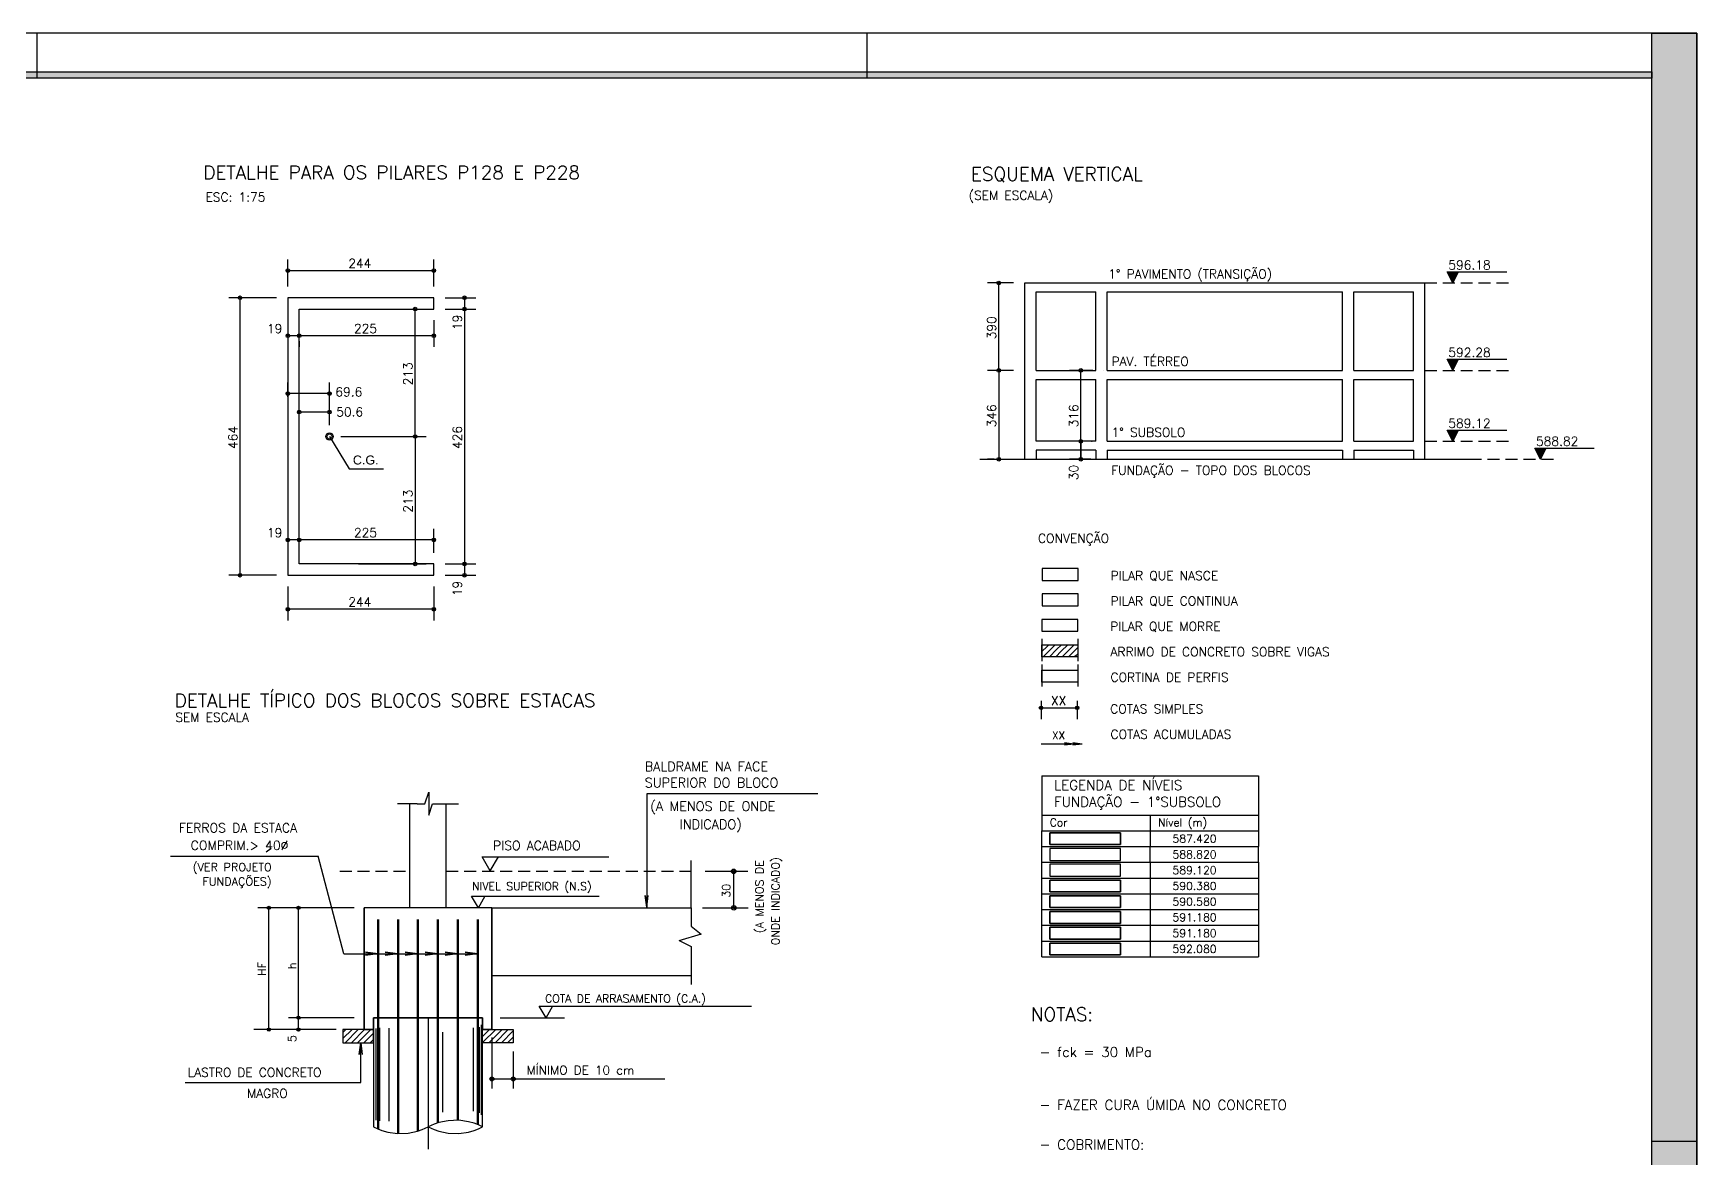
# Model space of a CAD drawing. Extents: x -9640 to 3028, y -572 to 5735.
# Drawn here: x 247 to 3028, y 3855 to 5735 of the extents above; entities that cross this region are included whole.
import ezdxf

# ---------------------------------------------------------------- set-up
doc = ezdxf.new("R2010")
doc.units = 0
doc.header["$LTSCALE"] = 100
doc.header["$MEASUREMENT"] = 0
doc.linetypes.add('ESTILO_TQS_0002', pattern=[0.3, 0.2, -0.1])
doc.linetypes.add('ESTILO_TQS_0004', pattern=[2.4, 1.5, 0.2, 0.15, -0.2, 0.15, -0.2])
doc.layers.get('0').update_dxf_attribs({"color": 245, "linetype": 'CONTINUOUS'})
for name, color, linetype in [('01', 7, 'CONTINUOUS'), ('100', 7, 'CONTINUOUS'), ('104', 5, 'CONTINUOUS'), ('120', 7, 'CONTINUOUS'), ('153', 7, 'CONTINUOUS'), ('16', 5, 'CONTINUOUS'), ('18', 4, 'CONTINUOUS'), ('2', 5, 'CONTINUOUS'), ('200', 7, 'ESTILO_TQS_0002'), ('205', 5, 'ESTILO_TQS_0004'), ('21', 1, 'CONTINUOUS'), ('210', 7, 'ESTILO_TQS_0002'), ('220', 3, 'CONTINUOUS'), ('221', 102, 'CONTINUOUS'), ('226', 9, 'CONTINUOUS'), ('235', 7, 'CONTINUOUS'), ('240', 43, 'CONTINUOUS'), ('241', 4, 'CONTINUOUS'), ('243', 9, 'CONTINUOUS'), ('244', 6, 'CONTINUOUS'), ('246', 3, 'CONTINUOUS'), ('247', 10, 'CONTINUOUS'), ('251', 5, 'CONTINUOUS'), ('3', 1, 'CONTINUOUS'), ('4', 3, 'CONTINUOUS')]:
    doc.layers.add(name, color=color, linetype=linetype)
doc.styles.get("Standard").update_dxf_attribs({"font": 'ROMANS.SHX'})
doc.styles.add('TQS_ARIAL', font='arial.ttf')

# ---------------------------------------------------------------- blocks, each defined once
blk = doc.blocks.new('_COTAZ')
for p, q in [((0.25, 0.5), (-2.4, 0.5)), ((0, 0), (-0.250001, 0.5)), ((-0.227705, 0.455408), (0.227705, 0.455408)), ((-0.205409, 0.410817), (0.205409, 0.410817)), ((-0.183113, 0.366225), (0.183113, 0.366225)), ((-0.160818, 0.321634), (0.160817, 0.321634)), ((-0.138522, 0.277043), (0.138521, 0.277042)), ((-0.116226, 0.232451), (0.116226, 0.232451)), ((-0.09393, 0.18786), (0.09393, 0.18786)), ((-0.071634, 0.143268), (0.071634, 0.143269)), ((-0.049338, 0.098677), (0.049338, 0.098677)), ((-0.027043, 0.054086), (0.027042, 0.054086)), ((0, 0), (0.25, 0.5))]:
    blk.add_line(p, q)
blk = doc.blocks.new('_H0B108D4A6C-015')
for p, q in [((6630.446709, 2840.354362), (6631.138004, 2841.045657)), ((6630.446709, 2826.212226), (6641.744606, 2837.510123)), ((6631.138004, 2841.045657), (6631.368435, 2841.276088)), ((6632.989, 2814.612382), (6652.351207, 2833.974589)), ((6641.744606, 2837.510123), (6645.510571, 2841.276088)), ((6647.131136, 2814.612382), (6662.957809, 2830.439055)), ((6652.351207, 2833.974589), (6659.652707, 2841.276088)), ((6661.273271, 2814.612382), (6673.564411, 2826.903521)), ((6662.957809, 2830.439055), (6673.794842, 2841.276088)), ((6673.564411, 2826.903521), (6687.936978, 2841.276088)), ((6675.415407, 2814.612382), (6684.171012, 2823.367987)), ((6684.171012, 2823.367987), (6702.079113, 2841.276088)), ((6689.557542, 2814.612382), (6694.777614, 2819.832453)), ((6694.777614, 2819.832453), (6710.437829, 2835.492668)), ((6705.384216, 2816.296919), (6710.437829, 2821.350533)), ((6703.699678, 2814.612382), (6705.384216, 2816.296919))]:
    blk.add_line(p, q)

msp = doc.modelspace()

# ---------------------------------------------------------------- linework, layer by layer
for p, q in [((252.924399, 5735.409286), (252.924399, 5660.409286)), ((1640.424399, 5735.409286), (1640.424399, 5660.409286)), ((1904.543176, 5317.939065), (2023.293176, 5317.939065)), ((1904.543176, 5302.939065), (1904.543176, 5317.939065)), ((2023.293176, 5317.939065), (2435.793176, 5317.939065)), ((2435.793176, 5317.939065), (2573.293176, 5317.939065)), ((2573.293176, 5302.939065), (2573.293176, 5317.939065)), ((1904.543176, 5156.687967), (1904.543176, 5302.939065)), ((1923.293176, 5302.939065), (2023.293176, 5302.939065)), ((1923.293176, 5171.689066), (1923.293176, 5302.939065)), ((2023.293176, 5171.689066), (2023.293176, 5302.939065)), ((2023.293176, 5171.689066), (2023.293176, 5302.939065)), ((2042.043176, 5302.939065), (2435.793176, 5302.939065)), ((2042.043176, 5171.689066), (2042.043176, 5302.939065)), ((2435.793176, 5171.689066), (2435.793176, 5302.939065)), ((2454.543176, 5302.939065), (2554.543176, 5302.939065)), ((2454.543176, 5171.689066), (2454.543176, 5302.939065)), ((2454.543176, 5171.689066), (2454.543176, 5302.939065)), ((2554.543176, 5171.689066), (2554.543176, 5302.939065)), ((2573.293176, 5156.687967), (2573.293176, 5302.939065)), ((1904.543176, 5023.188974), (1904.543176, 5156.687967)), ((1904.543176, 5053.187963), (1904.543176, 5156.687967)), ((1923.293176, 5171.687967), (2023.293176, 5171.687967)), ((1923.293176, 5156.687967), (2023.293176, 5156.687967)), ((1923.293176, 5053.187963), (1923.293176, 5156.687967)), ((2023.293176, 5053.187963), (2023.293176, 5156.687967)), ((2023.293176, 5053.187963), (2023.293176, 5156.687967)), ((2042.043176, 5171.687967), (2435.793176, 5171.687967)), ((2042.043176, 5156.687967), (2435.793176, 5156.687967)), ((2042.043176, 5053.188974), (2042.043176, 5156.687967)), ((2435.793176, 5053.188974), (2435.793176, 5156.687967)), ((2454.543176, 5171.687967), (2554.543176, 5171.687967)), ((2454.543176, 5156.687967), (2554.543176, 5156.687967)), ((2454.543176, 5053.188974), (2454.543176, 5156.687967)), ((2454.543176, 5053.187963), (2454.543176, 5156.687967)), ((2554.543176, 5053.187963), (2554.543176, 5156.687967)), ((2573.293176, 5023.188974), (2573.293176, 5156.687967)), ((2573.293176, 5053.187963), (2573.293176, 5156.687967)), ((2023.293176, 5053.187963), (1923.293176, 5053.187963)), ((2023.293176, 5038.188974), (1923.293176, 5038.188974)), ((1923.293176, 5038.188974), (1923.293176, 5023.188974)), ((2023.293176, 5038.188974), (2023.293176, 5023.188974)), ((2042.043176, 5053.188974), (2435.793176, 5053.188974)), ((2042.043176, 5038.188974), (2435.793176, 5038.188974)), ((2042.043176, 5038.188974), (2042.043176, 5023.188974)), ((2435.793176, 5038.188974), (2435.793176, 5023.188974)), ((2454.543176, 5053.187963), (2554.543176, 5053.187963)), ((2454.543176, 5038.188974), (2454.543176, 5023.188974)), ((2454.543176, 5038.188974), (2554.543176, 5038.188974)), ((2554.543176, 5038.188974), (2554.543176, 5023.188974)), ((1829.543176, 5023.188974), (2648.293176, 5023.188974)), ((1933.116986, 4494.032155), (1933.116986, 4401.894655)), ((1933.116986, 4494.032155), (2295.085736, 4494.032155)), ((2295.085736, 4494.032155), (2295.085736, 4428.219655)), ((901.564947, 4447.267144), (907.933291, 4466.372252)), ((907.933291, 4466.372252), (907.933291, 4428.162037)), ((888.828183, 4447.267144), (855.667546, 4447.267144)), ((876.489065, 4273.218599), (876.489065, 4447.267144)), ((888.828183, 4447.267144), (901.564947, 4447.267144)), ((907.933291, 4428.162037), (914.301674, 4447.267144)), ((914.301674, 4447.267144), (927.038399, 4447.267144)), ((927.038399, 4447.267144), (957.70325, 4447.267144)), ((937.411232, 4273.218599), (937.411232, 4447.267144)), ((1933.116986, 4428.219655), (2295.085736, 4428.219655)), ((2114.101361, 4428.219655), (2114.101361, 4401.894655)), ((2295.085736, 4428.219655), (2295.085736, 4401.894655)), ((1933.116986, 4401.894655), (2295.085736, 4401.894655)), ((1933.116986, 4375.569655), (1933.116986, 4401.894655)), ((2114.101361, 4401.894655), (2114.101361, 4375.569655)), ((2295.085736, 4401.894655), (2295.085736, 4375.569655)), ((1933.116986, 4375.569655), (2295.085736, 4375.569655)), ((1933.116986, 4349.244655), (1933.116986, 4375.569655)), ((2114.101361, 4349.244655), (2114.101361, 4375.569655)), ((2295.085736, 4349.244655), (2295.085736, 4375.569655)), ((1010.97633, 4334.764696), (997.349862, 4358.36538)), ((997.349862, 4358.36538), (1208.965357, 4358.36538)), ((1010.97633, 4334.764696), (1024.748358, 4358.618457)), ((1347.024646, 4289.657138), (1347.024646, 4352.245825)), ((1933.116986, 4349.244655), (2295.085736, 4349.244655)), ((1933.116986, 4322.919655), (1933.116986, 4349.244655)), ((1933.116986, 4349.244655), (2295.085736, 4349.244655)), ((2114.101361, 4349.244655), (2114.101361, 4322.919655)), ((2295.085736, 4349.244655), (2295.085736, 4322.919655)), ((1370.182659, 4334.330333), (1441.74877, 4334.330333)), ((1418.07849, 4273.218599), (1418.07849, 4334.330333)), ((1933.116986, 4296.594655), (1933.116986, 4322.919655)), ((1933.116986, 4322.919655), (2295.085736, 4322.919655)), ((2114.101361, 4322.919655), (2114.101361, 4296.594655)), ((2295.085736, 4322.919655), (2295.085736, 4296.594655)), ((991.0475, 4273.218599), (979.753908, 4292.778804)), ((979.753908, 4292.778804), (1192.701347, 4292.778804)), ((991.0475, 4273.218599), (1002.461731, 4292.988554)), ((1347.024646, 4273.218599), (1347.024646, 4289.657138)), ((1933.116986, 4296.594655), (2295.085736, 4296.594655)), ((1933.116986, 4296.594655), (2295.085736, 4296.594655)), ((1933.116986, 4296.594655), (1933.116986, 4296.594655)), ((1933.116986, 4296.594655), (2295.085736, 4296.594655)), ((1933.116986, 4270.269655), (1933.116986, 4296.594655)), ((2114.101361, 4296.594655), (2114.101361, 4296.594655)), ((2114.101361, 4296.594655), (2114.101361, 4270.269655)), ((2295.085736, 4296.594655), (2295.085736, 4296.594655)), ((2295.085736, 4296.594655), (2295.085736, 4270.269655)), ((783.636763, 4273.218599), (622.058905, 4273.218599)), ((640.673168, 4069.664914), (640.673168, 4273.218599)), ((690.218065, 4089.429385), (690.218065, 4273.218599)), ((1013.599049, 4273.218599), (1347.024646, 4273.218599)), ((1347.024646, 4273.218599), (1347.024646, 4242.507937)), ((1365.921376, 4273.218599), (1441.830027, 4273.218599)), ((1933.116986, 4270.269655), (2295.085736, 4270.269655)), ((1933.116986, 4270.269655), (2295.085736, 4270.269655)), ((1933.116986, 4270.269655), (1933.116986, 4270.269655)), ((1933.116986, 4270.269655), (2295.085736, 4270.269655)), ((1933.116986, 4270.269655), (2295.085736, 4270.269655)), ((1933.116986, 4270.269655), (1933.116986, 4270.269655)), ((1933.116986, 4270.269655), (2295.085736, 4270.269655)), ((1933.116986, 4191.294655), (1933.116986, 4270.269655)), ((2114.101361, 4270.269655), (2114.101361, 4270.269655)), ((2114.101361, 4270.269655), (2114.101361, 4270.269655)), ((2114.101361, 4270.269655), (2114.101361, 4191.294655)), ((2295.085736, 4270.269655), (2295.085736, 4270.269655)), ((2295.085736, 4270.269655), (2295.085736, 4270.269655)), ((2295.085736, 4270.269655), (2295.085736, 4191.294655)), ((1363.410307, 4229.176099), (1326.324548, 4218.211071)), ((1346.803943, 4242.465789), (1363.735231, 4229.307908)), ((1933.116986, 4243.944655), (2295.085736, 4243.944655)), ((1933.116986, 4243.944655), (2295.085736, 4243.944655)), ((1933.116986, 4243.944655), (1933.116986, 4243.944655)), ((2114.101361, 4243.944655), (2114.101361, 4243.944655)), ((2295.085736, 4243.944655), (2295.085736, 4243.944655)), ((1326.868642, 4218.385794), (1347.024646, 4208.517001)), ((1347.024646, 4208.517001), (1347.024646, 4144.922365)), ((1933.116986, 4217.619655), (2295.085736, 4217.619655)), ((1933.116986, 4217.619655), (2295.085736, 4217.619655)), ((1933.116986, 4217.619655), (1933.116986, 4217.619655)), ((2114.101361, 4217.619655), (2114.101361, 4217.619655)), ((2295.085736, 4217.619655), (2295.085736, 4217.619655)), ((1933.116986, 4191.294655), (2295.085736, 4191.294655)), ((1933.116986, 4191.294655), (2295.085736, 4191.294655)), ((1933.116986, 4191.294655), (1933.116986, 4191.294655)), ((2114.101361, 4191.294655), (2114.101361, 4191.294655)), ((2295.085736, 4191.294655), (2295.085736, 4191.294655)), ((1013.599049, 4160.271948), (1347.024646, 4160.271948)), ((783.257732, 4089.429385), (673.55358, 4089.429385)), ((690.218065, 4069.664914), (690.218065, 4089.429385)), ((998.198198, 4089.429385), (815.702097, 4089.429385)), ((815.702097, 4089.429385), (815.702097, 3906.933283)), ((906.950148, 4089.429385), (906.950148, 3869.664659)), ((998.198198, 3906.933283), (998.198198, 4089.429385)), ((1027.257467, 4089.429385), (1134.820769, 4089.429385)), ((1104.2014, 4089.429385), (1092.907808, 4108.990959)), ((1092.907808, 4108.990959), (1447.868406, 4108.990959)), ((1104.2014, 4089.429385), (1115.615631, 4109.20071)), ((753.324869, 4069.664914), (615.830947, 4069.664914)), ((815.702097, 4069.664914), (764.596006, 4069.664914)), ((764.596006, 4069.664914), (764.596006, 4047.609867)), ((764.596006, 4054.502079), (779.758841, 4069.664914)), ((764.596006, 4064.976362), (769.284557, 4069.664914)), ((768.17808, 4047.609867), (790.233126, 4069.664914)), ((778.652365, 4047.609867), (800.70741, 4069.664914)), ((789.126648, 4047.609867), (811.181694, 4069.664914)), ((799.600933, 4047.609867), (815.702097, 4063.711031)), ((815.702097, 4050.947365), (815.702097, 4069.664914)), ((815.702097, 4048.739004), (815.702097, 4069.664914)), ((820.000626, 3918.176386), (820.000626, 4071.173091)), ((826.108929, 3917.287815), (826.108929, 4072.586833)), ((841.99029, 3916.399419), (841.990465, 4072.115615)), ((931.782221, 3931.503293), (931.782046, 4065.516731)), ((982.807591, 3933.280259), (982.807591, 4072.586833)), ((992.637169, 3930.614896), (992.637169, 4073.529618)), ((996.269031, 3927.060787), (996.269031, 4077.771714)), ((998.198198, 4050.947365), (998.198198, 4069.664914)), ((998.198198, 4048.739004), (998.198198, 4069.664914)), ((998.198198, 4069.664914), (1049.304289, 4069.664914)), ((998.198198, 4047.778676), (1020.084435, 4069.664914)), ((998.198198, 4058.25296), (1009.610152, 4069.664914)), ((998.198198, 4068.727245), (999.135867, 4069.664914)), ((1008.503674, 4047.609867), (1030.558719, 4069.664914)), ((1018.977959, 4047.609867), (1041.033004, 4069.664914)), ((1029.452243, 4047.609867), (1049.304289, 4067.461914)), ((1049.304289, 4069.664914), (1049.304289, 4047.609867)), ((764.596006, 4047.609867), (815.702097, 4047.609867)), ((810.075217, 4047.609867), (815.702097, 4053.236747)), ((1049.304289, 4047.609867), (998.198198, 4047.609867)), ((1039.926528, 4047.609867), (1049.304289, 4056.987629)), ((815.702097, 3906.933283), (822.839901, 3903.585588)), ((822.839901, 3903.585588), (829.818718, 3900.949811)), ((829.818718, 3900.949811), (839.547788, 3898.231017)), ((839.547788, 3898.231017), (855.784978, 3895.963861)), ((855.784978, 3895.963861), (873.647372, 3896.577619)), ((873.647372, 3896.577619), (889.239432, 3899.820367)), ((889.239432, 3899.820367), (896.805727, 3902.376432)), ((896.805727, 3902.376432), (906.949974, 3906.933283)), ((917.094394, 3911.49022), (906.950148, 3906.933109)), ((906.950148, 3906.933458), (917.094394, 3902.376432)), ((924.660689, 3914.046112), (917.094394, 3911.49022)), ((917.094394, 3902.376432), (924.660689, 3899.820541)), ((940.252968, 3917.288686), (924.660689, 3914.046112)), ((924.660689, 3899.820541), (940.252968, 3896.577794)), ((958.115143, 3917.902619), (940.252968, 3917.288686)), ((940.252968, 3896.577794), (958.115143, 3895.964035)), ((974.352551, 3915.635636), (958.115143, 3917.902619)), ((958.115143, 3895.964035), (974.352551, 3898.231017)), ((984.081577, 3912.916667), (974.352551, 3915.635636)), ((974.352551, 3898.231017), (984.081577, 3900.949985)), ((991.060221, 3910.281066), (984.081577, 3912.916667)), ((984.081577, 3900.949985), (991.060221, 3903.585588)), ((998.198198, 3906.933109), (991.060221, 3910.281066)), ((991.060221, 3903.585588), (998.198198, 3906.933458)), ((2952.924399, 3882.909286), (3027.924399, 3882.909286))]:
    msp.add_line(p, q)
for points in [[(-9639.575601, -572.090714), (3027.924399, -572.090714), (3027.924399, 5735.409286), (-9639.575601, 5735.409286), (-9639.575601, -572.090714)], [(2952.924399, 5735.409286), (3027.924399, 5735.409286), (3027.924399, -572.090714), (2952.924399, -572.090714), (2952.924399, 5735.409286)], [(2952.924399, -497.090714), (2952.924399, -507.590714), (-9462.575601, -507.590714), (-9462.575601, 5670.909286), (2952.924399, 5670.909286), (2952.924399, 5660.409286), (-9452.075601, 5660.409286), (-9452.075601, -497.090714), (2952.924399, -497.090714)], [(-9452.075601, -497.090714), (2952.924399, -497.090714), (2952.924399, 5660.409286), (-9452.075601, 5660.409286), (-9452.075601, -497.090714)]]:
    msp.add_lwpolyline(points)
for centre, radius in [((1417.865293, 4334.205614), 3.784811), ((1417.865293, 4334.205614), 1.892406), ((640.673168, 4273.218599), 2.666317), ((640.673168, 4273.218599), 1.333159), ((690.218065, 4273.218599), 2.666317), ((690.218065, 4273.218599), 1.333159), ((1418.174962, 4273.218599), 3.784811), ((1418.174962, 4273.218599), 1.892406), ((690.218065, 4089.429385), 2.666317), ((690.218065, 4089.429385), 2.666317), ((690.218065, 4089.429385), 1.333159), ((690.218065, 4089.429385), 1.333159), ((640.673168, 4069.664914), 2.666317), ((640.673168, 4069.664914), 2.666317), ((640.673168, 4069.664914), 1.333159), ((640.673168, 4069.664914), 1.333159), ((690.218065, 4069.664914), 2.666317), ((690.218065, 4069.664914), 2.666317), ((690.218065, 4069.664914), 1.333159), ((690.218065, 4069.664914), 1.333159)]:
    msp.add_circle(centre, radius)
for points in [[(-9452.075601, 5660.409286), (-9462.575601, 5670.909286), (2952.924399, 5670.909286)], [(-9452.075601, 5660.409286), (2952.924399, 5670.909286), (2952.924399, 5660.409286)]]:
    msp.add_solid(points)
at = {"layer": '01'}
for p, q in [((1933.268534, 4713.023183), (1993.261874, 4713.023183)), ((1993.261874, 4693.025403), (1933.268534, 4693.025403)), ((1933.268534, 4670.525403), (1993.261874, 4670.525403)), ((1993.261874, 4650.527623), (1933.268534, 4650.527623))]:
    msp.add_line(p, q, dxfattribs=at)
for points in [[(1946.279486, 4326.21028), (2064.741986, 4326.21028), (2064.741986, 4345.95403), (1946.279486, 4345.95403), (1946.279486, 4326.21028)], [(800.301247, 4069.664914), (815.702097, 4069.664914), (815.702097, 4089.429385), (998.198198, 4089.429385), (998.198198, 4069.664914), (1013.599049, 4069.664914), (1013.599049, 4273.218599), (800.301247, 4273.218599), (800.301247, 4069.664914)], [(1946.279486, 4247.23528), (2064.741986, 4247.23528), (2064.741986, 4266.97903), (1946.279486, 4266.97903), (1946.279486, 4247.23528)], [(1946.279486, 4220.91028), (2064.741986, 4220.91028), (2064.741986, 4240.65403), (1946.279486, 4240.65403), (1946.279486, 4220.91028)]]:
    msp.add_lwpolyline(points, dxfattribs=at)
at = {"layer": '100'}
msp.add_lwpolyline([(1933.268534, 4670.525403), (1993.261874, 4670.525403), (1993.261874, 4650.527623), (1933.268534, 4650.527623), (1933.268534, 4670.525403)], dxfattribs=at)
at = {"layer": '104'}
msp.add_lwpolyline([(1946.279486, 4240.65403), (2064.741986, 4240.65403), (2064.741986, 4220.91028), (1946.279486, 4220.91028), (1946.279486, 4240.65403)], dxfattribs=at)
at = {"layer": '120'}
msp.add_lwpolyline([(800.301247, 4069.664914), (815.702097, 4069.664914), (815.702097, 4089.429385), (998.198198, 4089.429385), (998.198198, 4069.664914), (1013.599049, 4069.664914), (1013.599049, 4273.218599), (800.301247, 4273.218599), (800.301247, 4069.664914)], dxfattribs=at)
at = {"layer": '153'}
for p, q in [((742.098414, 5061.220754), (775.258674, 5007.193002)), ((775.258674, 5007.193002), (832.176464, 5007.193002))]:
    msp.add_line(p, q, dxfattribs=at)
at = {"layer": '18'}
for p, q in [((800.301247, 4069.664914), (800.301247, 4273.218599)), ((1013.599049, 4273.218599), (1013.599049, 4069.664914)), ((815.702097, 4069.664914), (815.702097, 4089.429385)), ((815.702097, 4089.429385), (998.198198, 4089.429385)), ((998.198198, 4089.429385), (998.198198, 4069.664914)), ((800.301247, 4069.664914), (815.702097, 4069.664914)), ((1013.599049, 4069.664914), (998.198198, 4069.664914))]:
    msp.add_line(p, q, dxfattribs=at)
at = {"layer": '2'}
for points in [[(916.532769, 4829.220754), (916.532769, 4848.220754), (691.532769, 4848.220754), (691.532769, 5274.220754), (916.532769, 5274.220754), (916.532769, 5293.220754), (672.532769, 5293.220754), (672.532769, 4829.220754), (916.532769, 4829.220754)], [(1933.81748, 4820.518743), (1993.81082, 4820.518743), (1993.81082, 4840.516523), (1933.81748, 4840.516523), (1933.81748, 4820.518743)]]:
    msp.add_lwpolyline(points, dxfattribs=at)
at = {"layer": '200'}
for p, q in [((2573.293176, 5317.939065), (2715.793176, 5317.939065)), ((2573.293176, 5171.687967), (2715.793176, 5171.687967)), ((2573.293176, 5053.188974), (2715.793176, 5053.188974)), ((2648.293176, 5023.188974), (2790.793176, 5023.188974))]:
    msp.add_line(p, q, dxfattribs=at)
at = {"layer": '205'}
for p, q in [((1933.268534, 4722.773183), (1933.268534, 4685.525403)), ((1993.261874, 4722.773183), (1993.261874, 4685.525403)), ((1933.268534, 4680.275403), (1933.268534, 4643.027623)), ((1993.261874, 4680.275403), (1993.261874, 4643.027623))]:
    msp.add_line(p, q, dxfattribs=at)
at = {"layer": '21'}
for p, q in [((2000.323904, 4546.947734), (1931.684963, 4546.947734)), ((1986.298385, 4546.947734), (1970.683128, 4549.003521)), ((1986.298385, 4546.947734), (1970.683128, 4544.891946)), ((2000.323904, 4546.947734), (1984.708648, 4549.003521)), ((2000.323904, 4546.947734), (1984.708648, 4544.891946))]:
    msp.add_line(p, q, dxfattribs=at)
at = {"layer": '210'}
for p, q in [((759.2104, 4334.330333), (876.489065, 4334.330333)), ((937.411232, 4334.330333), (1347.024646, 4334.330333))]:
    msp.add_line(p, q, dxfattribs=at)
at = {"layer": '220'}
for p, q in [((822.794501, 3903.60688), (822.794501, 4253.45413)), ((823.627726, 3903.28804), (823.627726, 4253.45413)), ((824.46095, 3902.973346), (824.46095, 4253.45413)), ((856.12347, 3895.975492), (856.12347, 4253.45413)), ((856.956694, 3896.00412), (856.956694, 4253.45413)), ((857.789919, 3896.03275), (857.789919, 4253.45413)), ((889.452439, 3899.892326), (889.452439, 4253.45413)), ((890.285663, 3900.173806), (890.285663, 4253.45413)), ((891.118887, 3900.455288), (891.118887, 4253.45413)), ((922.781408, 3913.411291), (922.781408, 4253.45413)), ((923.614632, 3913.692754), (923.614632, 4253.45413)), ((924.447856, 3913.974217), (924.447856, 4253.45413)), ((956.110376, 3917.833713), (956.110376, 4253.45413)), ((956.943601, 3917.862351), (956.943601, 4253.45413)), ((957.776825, 3917.89099), (957.776825, 4253.45413)), ((989.439345, 3910.893214), (989.439345, 4253.45413)), ((990.272569, 3910.578535), (990.272569, 4253.45413)), ((991.105794, 3910.259689), (991.105794, 4253.45413))]:
    msp.add_line(p, q, dxfattribs=at)
at = {"layer": '221', "color": 102}
for p, q in [((672.532769, 5311.970754), (672.532769, 5357.379215)), ((916.532769, 5311.970754), (916.532769, 5357.379215)), ((672.532769, 5338.629215), (916.532769, 5338.629215)), ((1885.793176, 5317.939065), (1842.278446, 5317.939065)), ((1861.028446, 5171.689066), (1861.028446, 5317.939065)), ((1904.543176, 5317.939065), (1904.543176, 5317.939065)), ((653.782769, 5293.220754), (573.829788, 5293.220754)), ((592.579788, 4829.220754), (592.579788, 5293.220754)), ((672.532769, 5293.220754), (672.532769, 5293.220754)), ((672.532769, 5293.220754), (672.532769, 5293.220754)), ((916.532769, 5293.220754), (916.532769, 5293.220754)), ((916.532769, 5293.220754), (916.532769, 5293.220754)), ((935.282769, 5293.220754), (986.541917, 5293.220754)), ((967.791917, 5293.220754), (967.791917, 5274.220754)), ((672.532769, 5260.479034), (672.532769, 5260.479034)), ((858.864519, 5274.220754), (858.864519, 5274.220754)), ((877.614519, 5274.220754), (903.952021, 5274.220754)), ((885.202021, 5061.220754), (885.202021, 5274.220754)), ((916.532769, 5274.220754), (916.532769, 5274.220754)), ((916.532769, 5274.220754), (916.532769, 5274.220754)), ((916.532769, 5274.220754), (916.532769, 5274.220754)), ((935.282769, 5274.220754), (986.541917, 5274.220754)), ((935.282769, 5274.220754), (986.541917, 5274.220754)), ((967.791917, 5274.220754), (967.791917, 4848.220754)), ((672.532769, 5241.729034), (672.532769, 5210.919899)), ((691.532769, 5229.669899), (672.532769, 5229.669899)), ((691.532769, 5239.149633), (691.532769, 5239.149633)), ((691.532769, 5239.149633), (691.532769, 5239.149633)), ((916.532769, 5229.669899), (691.532769, 5229.669899)), ((916.532769, 5255.470754), (916.532769, 5210.919899)), ((691.532769, 5220.399633), (691.532769, 5210.919899)), ((691.532769, 5220.399633), (691.532769, 5210.919899)), ((672.532769, 5127.496033), (672.532769, 5151.77648)), ((742.098414, 5079.970754), (742.098414, 5151.77648)), ((1867.043176, 5171.689066), (1842.278446, 5171.689066)), ((1885.793176, 5171.689066), (1842.278446, 5171.689066)), ((1861.028446, 5171.689066), (1861.028446, 5023.188974)), ((1885.793176, 5171.689066), (1885.793176, 5171.689066)), ((1904.543176, 5171.689066), (1904.543176, 5171.689066)), ((2018.208206, 5171.687967), (1979.543176, 5171.687967)), ((1998.293176, 5023.188974), (1998.293176, 5171.687967)), ((2036.958206, 5171.687967), (2036.958206, 5171.687967)), ((742.098414, 5133.02648), (672.532769, 5133.02648)), ((691.532769, 5079.970754), (691.532769, 5120.818855)), ((742.098414, 5079.970754), (742.098414, 5120.818855)), ((672.532769, 5108.746033), (672.532769, 5108.746033)), ((742.098414, 5102.068855), (691.532769, 5102.068855)), ((691.532769, 5061.220754), (691.532769, 5061.220754)), ((742.098414, 5061.220754), (742.098414, 5061.220754)), ((742.098414, 5061.220754), (742.098414, 5061.220754)), ((742.098414, 5061.220754), (742.098414, 5061.220754)), ((742.098414, 5061.220754), (742.098414, 5061.220754)), ((760.848414, 5061.220754), (903.952021, 5061.220754)), ((760.848414, 5061.220754), (903.952021, 5061.220754)), ((885.202021, 5061.220754), (885.202021, 4848.220754)), ((1997.361513, 5053.187963), (1997.361513, 5053.187963)), ((1998.293176, 5053.187963), (1998.293176, 5023.188974)), ((2016.111513, 5053.187963), (2017.043176, 5053.187963)), ((1853.100958, 5023.188974), (1842.278446, 5023.188974)), ((1871.850958, 5023.188974), (1871.850958, 5023.188974)), ((2014.698276, 5023.188974), (1979.543176, 5023.188974)), ((2014.698276, 5023.188974), (1979.543176, 5023.188974)), ((2033.448276, 5023.188974), (2033.448276, 5023.188974)), ((2033.448276, 5023.188974), (2033.448276, 5023.188974)), ((672.532769, 4920.506551), (672.532769, 4920.506551)), ((672.532769, 4901.756551), (672.532769, 4869.604453)), ((691.532769, 4902.759575), (691.532769, 4907.104453)), ((691.532769, 4902.759575), (691.532769, 4907.104453)), ((916.532769, 4866.970754), (916.532769, 4907.104453)), ((691.532769, 4888.354453), (672.532769, 4888.354453)), ((916.532769, 4888.354453), (691.532769, 4888.354453)), ((691.532769, 4884.009575), (691.532769, 4884.009575)), ((691.532769, 4884.009575), (691.532769, 4884.009575)), ((771.631934, 4848.220754), (771.631934, 4848.220754)), ((790.381934, 4848.220754), (903.952021, 4848.220754)), ((916.532769, 4848.220754), (916.532769, 4848.220754)), ((916.532769, 4848.220754), (916.532769, 4848.220754)), ((916.532769, 4848.220754), (916.532769, 4848.220754)), ((935.282769, 4848.220754), (986.541917, 4848.220754)), ((935.282769, 4848.220754), (986.541917, 4848.220754)), ((967.791917, 4848.220754), (967.791917, 4829.220754)), ((653.782769, 4829.220754), (573.829788, 4829.220754)), ((672.532769, 4829.220754), (672.532769, 4829.220754)), ((672.532769, 4829.220754), (672.532769, 4829.220754)), ((916.532769, 4829.220754), (916.532769, 4829.220754)), ((916.532769, 4829.220754), (916.532769, 4829.220754)), ((935.282769, 4829.220754), (986.541917, 4829.220754)), ((672.532769, 4810.470754), (672.532769, 4753.696427)), ((916.532769, 4810.470754), (916.532769, 4753.696427)), ((916.532769, 4772.446427), (672.532769, 4772.446427)), ((1931.684963, 4619.167273), (1931.684963, 4588.844093)), ((1992.164963, 4619.167273), (1992.164963, 4588.844093)), ((1931.684963, 4607.594093), (1992.164963, 4607.594093))]:
    msp.add_line(p, q, dxfattribs=at)
at = {"layer": '221'}
for p, q in [((636.44742, 4366.648711), (644.346946, 4373.161835)), ((476.355557, 4359.485783), (723.04325, 4359.485783)), ((766.271474, 4196.448224), (723.04325, 4359.485783)), ((1049.245897, 3987.123232), (1302.741059, 3987.123232))]:
    msp.add_line(p, q, dxfattribs=at)
at = {"layer": '221', "color": 241}
for p, q in [((1013.599049, 4056.386027), (1013.599049, 3971.362333)), ((1049.245897, 4033.133989), (1049.245897, 3971.362333)), ((1013.599049, 3987.123232), (1049.245897, 3987.123232))]:
    msp.add_line(p, q, dxfattribs=at)
at = {"layer": '221'}
for points in [[(1558.528752, 4463.937457), (1272.583486, 4463.937457), (1272.583486, 4274.364814), (1270.022817, 4293.815018), (1272.583486, 4274.364814), (1275.144153, 4293.815019)], [(766.271474, 4196.448224), (956.110376, 4196.448224), (935.457979, 4199.167164), (956.110376, 4196.448224), (935.457979, 4193.729286)], [(766.271474, 4196.448224), (922.781408, 4196.448224), (902.12901, 4199.167164), (922.781408, 4196.448224), (902.12901, 4193.729286)], [(766.271474, 4196.448224), (889.452439, 4196.448224), (868.800041, 4199.167164), (889.452439, 4196.448224), (868.800041, 4193.729286)], [(766.271474, 4196.448224), (856.12347, 4196.448224), (835.471073, 4199.167164), (856.12347, 4196.448224), (835.471073, 4193.729286)], [(766.271474, 4196.448224), (822.794501, 4196.448224), (802.142104, 4199.167164), (822.794501, 4196.448224), (802.142104, 4193.729286)], [(779.469447, 4196.448224), (989.439345, 4196.448224), (968.786948, 4199.167164), (989.439345, 4196.448224), (968.786948, 4193.729286)], [(500.62296, 3981.354144), (794.400309, 3981.354144), (794.400309, 4047.541747), (791.839638, 4028.091543), (794.400309, 4047.541747), (796.960974, 4028.091542)]]:
    msp.add_lwpolyline(points, dxfattribs=at)
at = {"layer": '221', "color": 102}
for centre, radius in [((672.532769, 5338.629215), 3), ((672.532769, 5338.629215), 1.5), ((916.532769, 5338.629215), 3), ((916.532769, 5338.629215), 1.5), ((1861.028446, 5317.939065), 3), ((1861.028446, 5317.939065), 1.5), ((592.579788, 5293.220754), 3), ((592.579788, 5293.220754), 1.5), ((967.791917, 5293.220754), 3), ((967.791917, 5293.220754), 1.5), ((885.202021, 5274.220754), 3), ((885.202021, 5274.220754), 1.5), ((967.791917, 5274.220754), 3), ((967.791917, 5274.220754), 3), ((967.791917, 5274.220754), 1.5), ((967.791917, 5274.220754), 1.5), ((672.532769, 5229.669899), 3), ((672.532769, 5229.669899), 1.5), ((691.532769, 5229.669899), 3), ((691.532769, 5229.669899), 3), ((691.532769, 5229.669899), 1.5), ((691.532769, 5229.669899), 1.5), ((916.532769, 5229.669899), 3), ((916.532769, 5229.669899), 1.5), ((1861.028446, 5171.689066), 3), ((1861.028446, 5171.689066), 3), ((1861.028446, 5171.689066), 1.5), ((1861.028446, 5171.689066), 1.5), ((1998.293176, 5171.687967), 3), ((1998.293176, 5171.687967), 1.5), ((672.532769, 5133.02648), 3), ((672.532769, 5133.02648), 1.5), ((742.098414, 5133.02648), 3), ((742.098414, 5133.02648), 1.5), ((691.532769, 5102.068855), 3), ((691.532769, 5102.068855), 1.5), ((742.098414, 5102.068855), 3), ((742.098414, 5102.068855), 1.5), ((885.202021, 5061.220754), 3), ((885.202021, 5061.220754), 3), ((885.202021, 5061.220754), 1.5), ((885.202021, 5061.220754), 1.5), ((1998.293176, 5053.187963), 3), ((1998.293176, 5053.187963), 1.5), ((1861.028446, 5023.188974), 3), ((1861.028446, 5023.188974), 1.5), ((1998.293176, 5023.188974), 3), ((1998.293176, 5023.188974), 3), ((1998.293176, 5023.188974), 1.5), ((1998.293176, 5023.188974), 1.5), ((672.532769, 4888.354453), 3), ((672.532769, 4888.354453), 1.5), ((691.532769, 4888.354453), 3), ((691.532769, 4888.354453), 3), ((691.532769, 4888.354453), 1.5), ((691.532769, 4888.354453), 1.5), ((916.532769, 4888.354453), 3), ((916.532769, 4888.354453), 1.5), ((885.202021, 4848.220754), 3), ((885.202021, 4848.220754), 1.5), ((967.791917, 4848.220754), 3), ((967.791917, 4848.220754), 3), ((967.791917, 4848.220754), 1.5), ((967.791917, 4848.220754), 1.5), ((592.579788, 4829.220754), 3), ((592.579788, 4829.220754), 1.5), ((967.791917, 4829.220754), 3), ((967.791917, 4829.220754), 1.5), ((672.532769, 4772.446427), 3), ((672.532769, 4772.446427), 1.5), ((916.532769, 4772.446427), 3), ((916.532769, 4772.446427), 1.5), ((1931.684963, 4607.594093), 3), ((1931.684963, 4607.594093), 1.5), ((1992.164963, 4607.594093), 3), ((1992.164963, 4607.594093), 1.5)]:
    msp.add_circle(centre, radius, dxfattribs=at)
at = {"layer": '221'}
for radius in [6.304403, 4.227956]:
    msp.add_circle((742.098414, 5061.220754), radius, dxfattribs=at)
at = {"layer": '221', "color": 241}
for centre, radius in [((1013.599049, 3987.123232), 3.318085), ((1013.599049, 3987.123232), 1.659042), ((1049.245897, 3987.123232), 3.318085), ((1049.245897, 3987.123232), 1.659042)]:
    msp.add_circle(centre, radius, dxfattribs=at)
at = {"layer": '226'}
msp.add_lwpolyline([(1946.279486, 4319.62903), (2064.741986, 4319.62903), (2064.741986, 4299.88528), (1946.279486, 4299.88528), (1946.279486, 4319.62903)], dxfattribs=at)
at = {"layer": '235'}
for points in [[(2952.924399, 5735.409286), (3027.924399, 5735.409286), (3027.924399, 5735.409286)], [(2952.924399, 5735.409286), (3027.924399, 5735.409286), (3027.924399, -572.090714)], [(2952.924399, 5735.409286), (3027.924399, -572.090714), (3027.924399, -572.090714)], [(2952.924399, 5735.409286), (3027.924399, -572.090714), (2952.924399, -572.090714)], [(2952.924399, 5735.409286), (2952.924399, -572.090714), (2952.924399, -572.090714)], [(2952.924399, 5735.409286), (2952.924399, -572.090714), (2952.924399, 5735.409286)]]:
    msp.add_solid(points, dxfattribs=at)
at = {"layer": '240'}
msp.add_lwpolyline([(1933.268534, 4713.023183), (1993.261874, 4713.023183), (1993.261874, 4693.025403), (1933.268534, 4693.025403), (1933.268534, 4713.023183)], dxfattribs=at)
at = {"layer": '241'}
msp.add_lwpolyline([(1946.279486, 4398.60403), (2064.741986, 4398.60403), (2064.741986, 4378.86028), (1946.279486, 4378.86028), (1946.279486, 4398.60403)], dxfattribs=at)
at = {"layer": '243'}
msp.add_lwpolyline([(1946.279486, 4293.30403), (2064.741986, 4293.30403), (2064.741986, 4273.56028), (1946.279486, 4273.56028), (1946.279486, 4293.30403)], dxfattribs=at)
at = {"layer": '244'}
msp.add_lwpolyline([(2064.741986, 4345.95403), (1946.279486, 4345.95403), (1946.279486, 4326.21028), (2064.741986, 4326.21028), (2064.741986, 4345.95403)], dxfattribs=at)
at = {"layer": '246'}
msp.add_lwpolyline([(1946.279486, 4214.32903), (2064.741986, 4214.32903), (2064.741986, 4194.58528), (1946.279486, 4194.58528), (1946.279486, 4214.32903)], dxfattribs=at)
at = {"layer": '247'}
msp.add_lwpolyline([(1946.279486, 4266.97903), (2064.741986, 4266.97903), (2064.741986, 4247.23528), (1946.279486, 4247.23528), (1946.279486, 4266.97903)], dxfattribs=at)
at = {"layer": '251'}
for points in [[(1946.279486, 4378.86028), (2064.741986, 4378.86028), (2064.741986, 4398.60403), (1946.279486, 4398.60403), (1946.279486, 4378.86028)], [(1946.279486, 4352.53528), (2064.741986, 4352.53528), (2064.741986, 4372.27903), (1946.279486, 4372.27903), (1946.279486, 4352.53528)], [(1946.279486, 4299.88528), (2064.741986, 4299.88528), (2064.741986, 4319.62903), (1946.279486, 4319.62903), (1946.279486, 4299.88528)], [(1946.279486, 4273.56028), (2064.741986, 4273.56028), (2064.741986, 4293.30403), (1946.279486, 4293.30403), (1946.279486, 4273.56028)], [(1946.279486, 4194.58528), (2064.741986, 4194.58528), (2064.741986, 4214.32903), (1946.279486, 4214.32903), (1946.279486, 4194.58528)]]:
    msp.add_lwpolyline(points, dxfattribs=at)
at = {"layer": '3'}
msp.add_lwpolyline([(1933.816992, 4778.020963), (1993.810332, 4778.020963), (1993.810332, 4798.018743), (1933.816992, 4798.018743), (1933.816992, 4778.020963)], dxfattribs=at)
at = {"layer": '4'}
msp.add_lwpolyline([(1933.268534, 4735.523183), (1993.261874, 4735.523183), (1993.261874, 4755.520963), (1933.268534, 4755.520963), (1933.268534, 4735.523183)], dxfattribs=at)

# ---------------------------------------------------------------- block references
at = {"xscale": -37.5, "yscale": 37.5, "rotation": 360}
for p in [(2620.168176, 5317.939065), (2620.168176, 5171.687967), (2620.168176, 5053.188974), (2766.727509, 5023.188974)]:
    msp.add_blockref('_COTAZ', p, dxfattribs=at)
at = {"layer": '240', "xscale": 0.75, "yscale": 0.75}
msp.add_blockref('_H0B108D4A6C-015', (-3039.566498, 2582.066117), dxfattribs=at)

# ---------------------------------------------------------------- texts
for s, height, p in [('ESC: 1:75', 15, (534.796171, 5453.941111)), ('(SEM ESCALA)', 14.984994, (1810.787157, 5456.905985)), ('1%%d PAVIMENTO (TRANSIÇÃO)', 15, (2044.029744, 5325.439065)), ('596.18', 15, (2612.668176, 5340.439065)), ('592.28', 15, (2612.668176, 5194.187967)), ('PAV. TÉRREO', 15, (2049.543176, 5179.187967)), ('589.12', 15, (2612.668176, 5075.688974)), ('1%%d SUBSOLO ', 15, (2049.543176, 5060.688974)), ('588.82', 15, (2759.227509, 5045.688974)), ('FUNDAÇÃO - TOPO DOS BLOCOS', 15, (2049.002265, 4997.128795)), ('PILAR QUE NASCE', 15, (2047.828749, 4821.210073)), ('PILAR QUE CONTINUA', 14.998336, (2047.828749, 4778.712292)), ('PILAR QUE MORRE', 14.998336, (2047.279803, 4736.214757)), ('ARRIMO DE CONCRETO SOBRE VIGAS', 15, (2047.828749, 4693.716732)), ('CORTINA DE PERFIS', 15, (2047.828749, 4651.218952)), ('SEM ESCALA', 14.9625, (484.330804, 4584.227056)), ('COTAS SIMPLES', 15, (2047.279803, 4598.286777)), ('COTAS ACUMULADAS', 15, (2047.828749, 4555.788752)), ('Cor', 13.1625, (1946.279486, 4409.298561)), ('Nível (m)', 13.1625, (2127.263861, 4409.298561)), ('587.420', 13.2, (2151.560436, 4382.150905)), ('588.820', 13.2, (2151.560436, 4355.825905)), ('589.120', 13.2, (2151.560436, 4329.463405)), ('NIVEL SUPERIOR (N.S)', 13.331587, (980.515805, 4302.565293)), ('590.380', 13.2, (2151.560436, 4303.138405)), ('590.580', 13.2, (2151.560436, 4276.813405)), ('591.180', 13.2, (2151.560436, 4250.525905)), ('591.180', 13.2, (2151.560436, 4224.200905)), ('592.080', 13.2, (2151.560436, 4197.875905)), ('COTA DE ARRASAMENTO (C.A.)', 13.331587, (1102.465959, 4114.83882)), ('- fck = 30 MPa ', 16.425, (1928.986661, 4023.805314)), ('- FAZER CURA ÚMIDA NO CONCRETO', 16.5, (1928.986661, 3935.428121)), ('- COBRIMENTO:', 16.5, (1928.986661, 3869.09323))]:
    msp.add_text(s, height=height).set_placement(p)
for s, height, rotation, p in [('PISO ACABADO', 15.109132, 360, (1015.600339, 4369.827774)), ('(A MENOS DE', 13.46625, 90, (1467.581091, 4230.922231)), ('ONDE INDICADO)', 13.46625, 90, (1494.54492, 4210.574907)), ('30', 13.5, 90, (1412.190121, 4290.131254)), ('HF', 13.35, 90, (635.726741, 4159.368815)), ('h', 13.331587, 90, (686.218589, 4170.732236)), ('5', 13.331587, 90, (686.218589, 4048.751179))]:
    msp.add_text(s, height=height, rotation=rotation).set_placement(p)
at = {"layer": '01'}
for s, p in [('LEGENDA DE NÍVEIS', (1953.486633, 4470.072412)), ('FUNDAÇÃO - 1%%dSUBSOLO', (1953.486633, 4442.1021))]:
    msp.add_text(s, height=16.453125, dxfattribs=at).set_placement(p)
at = {"layer": '153', "style": 'TQS_ARIAL'}
msp.add_text('C.G.', height=15, dxfattribs=at).set_placement((781.211034, 5014.420658))
at = {"layer": '16'}
for s, height, p in [('DETALHE PARA OS PILARES P128 E P228', 22.5, (531.154078, 5491.48666)), ('ESQUEMA VERTICAL', 22.5, (1814.562992, 5488.816425)), ('CONVENÇÃO', 14.998335, (1926.598265, 4883.419172)), ('DETALHE TÍPICO DOS BLOCOS SOBRE ESTACAS', 22.518562, (483.227391, 4608.618261)), ('NOTAS:', 22.5, (1914.607651, 4083.813269))]:
    msp.add_text(s, height=height, dxfattribs=at).set_placement(p)
at = {"layer": '21'}
msp.add_text('XX', height=12.6, dxfattribs=at).set_placement((1950.214829, 4555.333567))
at = {"layer": '221', "color": 102}
for s, p in [('244', (773.532769, 5343.129215)), ('19', (637.532774, 5234.169899)), ('225', (783.032769, 5234.169899)), ('69.6', (751.996242, 5128.308188)), ('50.6', (753.377712, 5094.850798)), ('19', (637.532774, 4892.854453)), ('225', (783.032769, 4892.854453)), ('244', (773.532769, 4776.946427)), ('XX', (1948.424963, 4612.094093))]:
    msp.add_text(s, height=15, dxfattribs=at).set_placement(p)
for s, p in [('19', (963.291917, 5239.220759)), ('390', (1856.528446, 5223.814066)), ('213', (880.702021, 5146.720754)), ('346', (1856.528446, 5076.43902)), ('316', (1993.793176, 5076.43847)), ('464', (588.079788, 5040.220754)), ('426', (963.291917, 5040.220754)), ('30', (1993.793176, 4988.188979)), ('213', (880.702021, 4933.720754)), ('19', (963.291917, 4794.220759))]:
    msp.add_text(s, height=15, rotation=90, dxfattribs=at).set_placement(p)
at = {"layer": '221'}
for s, height, p in [('BALDRAME NA FACE', 15.674058, (1269.139885, 4501.711743)), ('SUPERIOR DO BLOCO', 15.694432, (1269.19617, 4474.624062)), ('(A MENOS DE ONDE', 15.674058, (1278.465583, 4435.20367)), ('INDICADO)', 15.674058, (1327.389364, 4404.917519))]:
    msp.add_text(s, height=height, dxfattribs=at).set_placement(p)
for s, height, p in [('FERROS DA ESTACA', 15.183196, (490.197815, 4399.283718)), ('COMPRIM.> 40%%c', 15.183196, (510.092636, 4369.986054)), ('(VER PROJETO', 13.70191, (513.389887, 4334.342217)), ('FUNDAÇÕES)', 13.70191, (529.819107, 4310.426263)), ('LASTRO DE CONCRETO', 14.904494, (505.167113, 3990.605139)), ('MAGRO', 14.904494, (604.391426, 3955.367437))]:
    msp.add_text(s, height=height, rotation=360, dxfattribs=at).set_placement(p)
at = {"layer": '221', "color": 241}
msp.add_text('MÍNIMO DE 10 cm', height=14.812875, dxfattribs=at).set_placement((1071.560188, 3994.347812))

doc.saveas('drawing.dxf')
